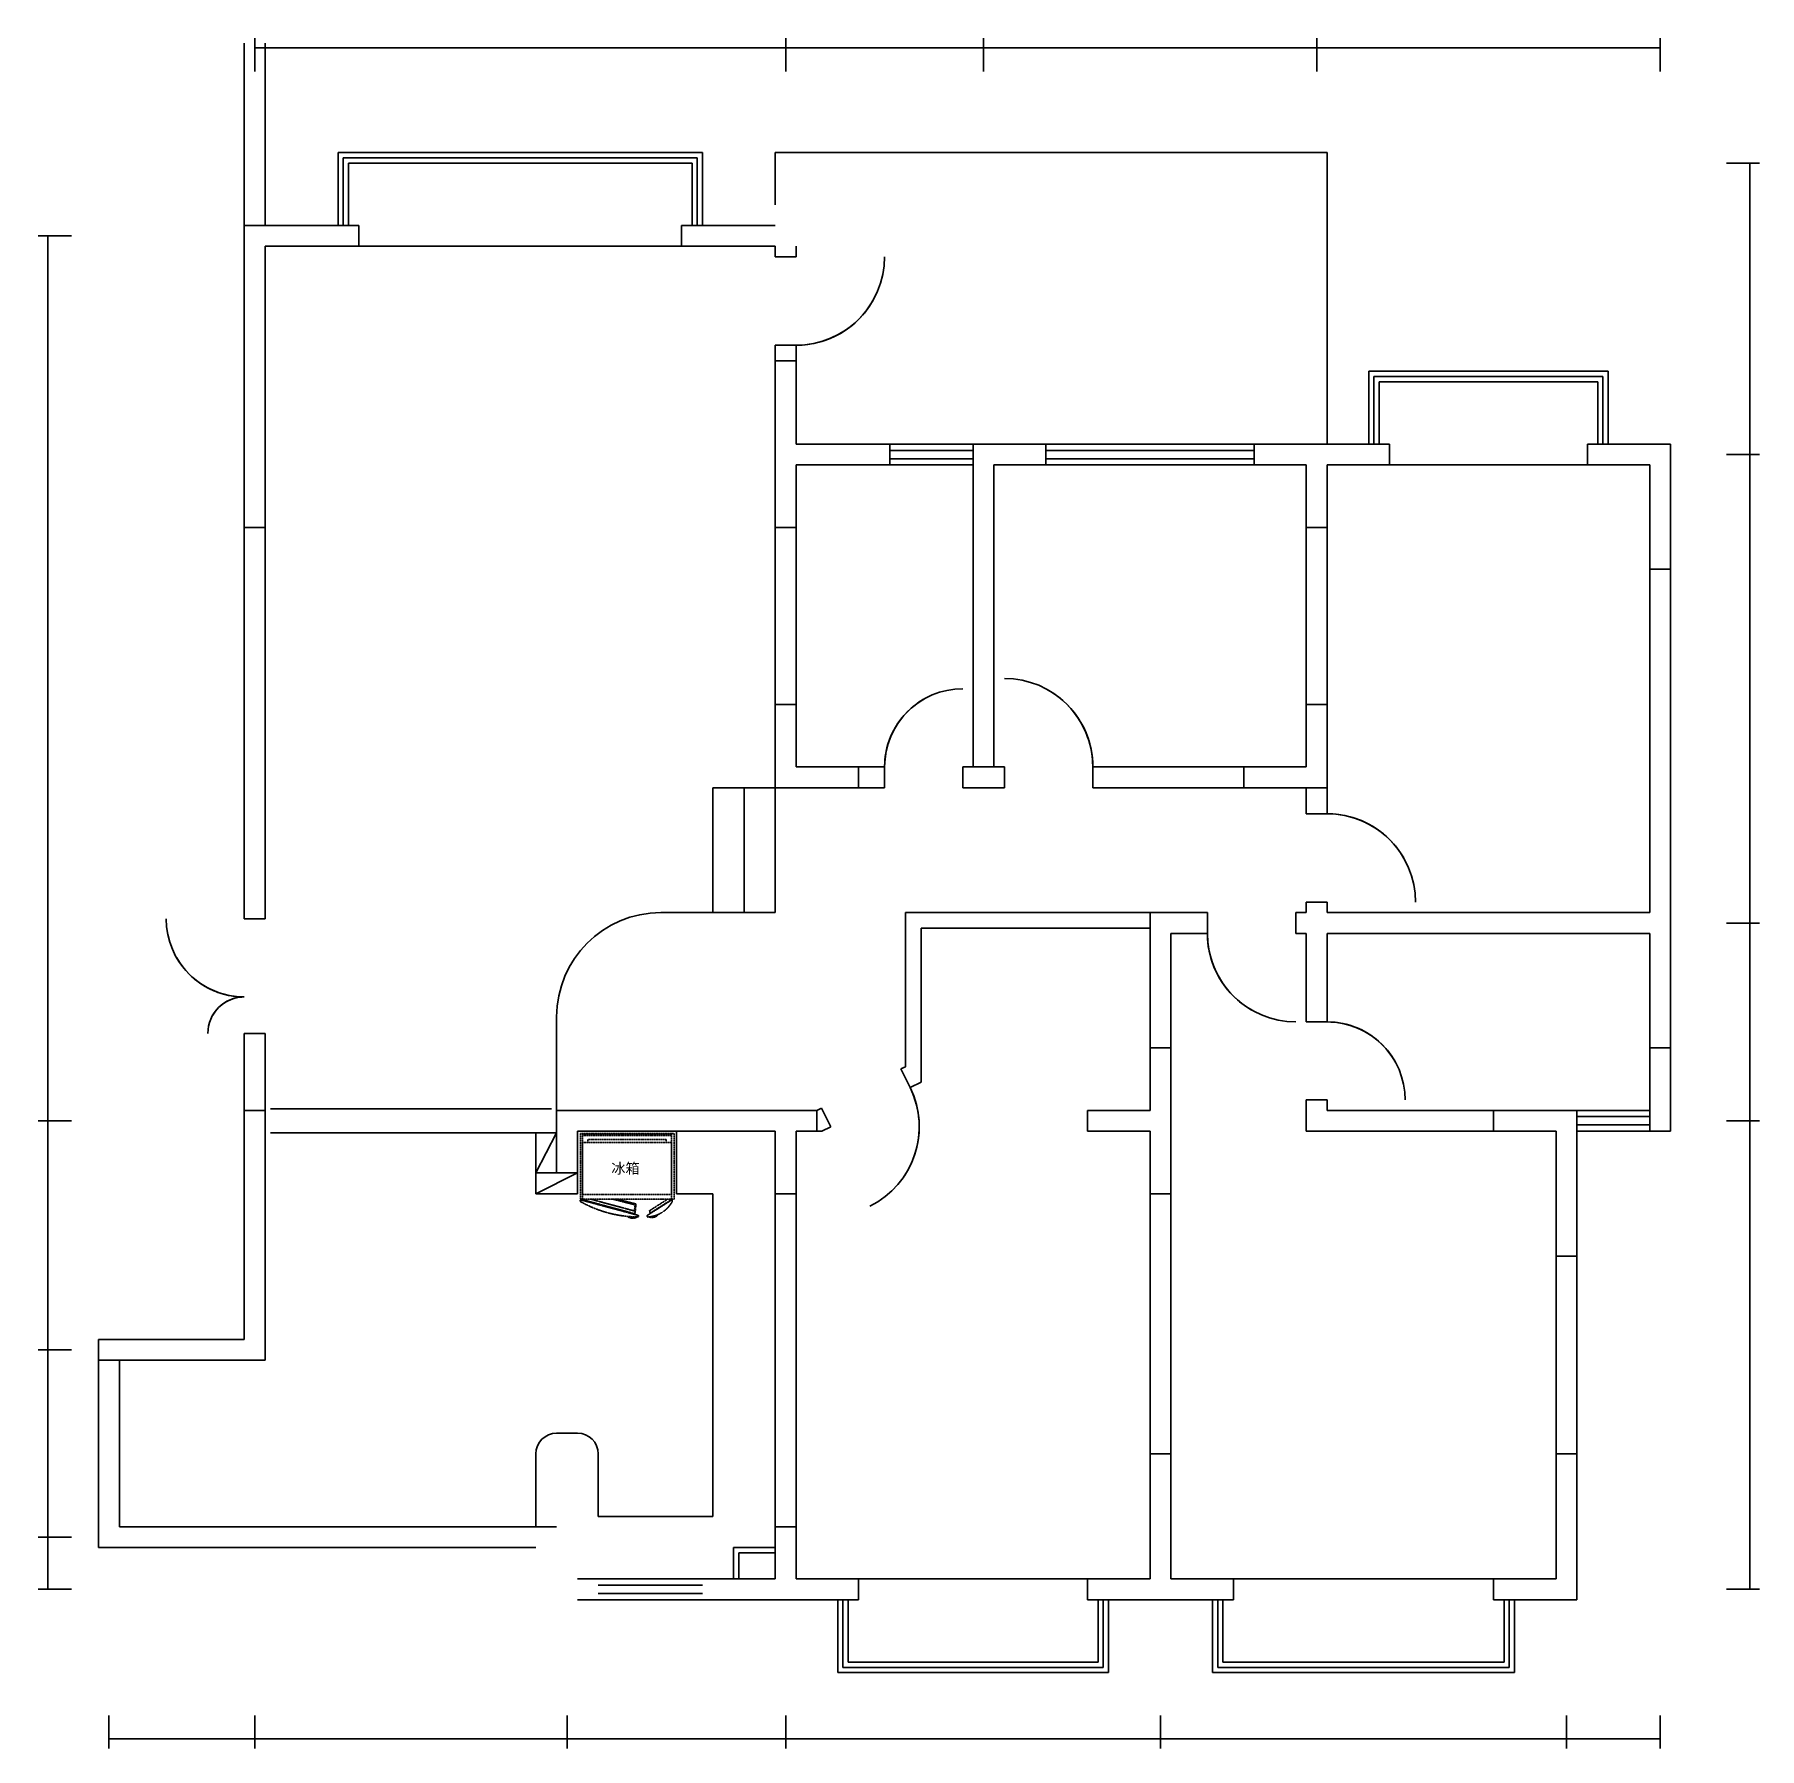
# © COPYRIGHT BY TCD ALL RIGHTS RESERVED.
# Model space of a CAD drawing. Extents: x 961032 to 1315425, y -297887 to 59919.
# Drawn here: x 1298857 to 1315425, y -297887 to -281423 of the extents above.
import ezdxf

# ---------------------------------------------------------------- set-up
doc = ezdxf.new("R2010")
doc.units = 0
doc.linetypes.add('AX-B-comp-new-P01$0$DASH', pattern=[0.35, 0.25, -0.1])
for name, color, linetype in [('F-DOOR', 3, 'Continuous'), ('F-FURN', 3, 'Continuous'), ('F-SAN FIT', 4, 'Continuous'), ('S-COLUMN', 6, 'Continuous'), ('S-S.WALL', 7, 'Continuous'), ('S-楼梯', 108, 'Continuous')]:
    doc.layers.add(name, color=color, linetype=linetype)
doc.styles.add('宋体', font='')
doc.styles.get('宋体').set_extended_font_data('SimSun')
doc.dimstyles.new('TCD', dxfattribs={"dimscale": 0, "dimtxt": 2.2, "dimasz": 1, "dimexe": 1.25, "dimexo": 3, "dimtad": 1, "dimrnd": 5, "dimblk": 'ARCHTICK', "dimcen": 2.5, "dimazin": 3, "dimtfac": 1, "dimtix": 1, "dimtmove": 0, "dimatfit": 3})

# ---------------------------------------------------------------- blocks, each defined once
blk = doc.blocks.new('*U431')
at = {"color": 8}
for start in [90, 120, 135, 150]:
    blk.add_arc((0, 0), 350, start, 180, dxfattribs=at)
blk = doc.blocks.new('*U432')
at = {"color": 8}
for start in [90, 120, 135, 150]:
    blk.add_arc((0, 0), 750, start, 180, dxfattribs=at)
blk = doc.blocks.new('*U433')
at = {"color": 8}
for start in [90, 120, 135, 150]:
    blk.add_arc((0, 0), 850, start, 180, dxfattribs=at)
blk = doc.blocks.new('*U434')
at = {"color": 8}
for end in [90, 60, 45, 30]:
    blk.add_arc((0, 0), 850, 0, end, dxfattribs=at)
blk = doc.blocks.new('*U435')
at = {"color": 8}
for start in [90, 120, 135, 150]:
    blk.add_arc((0, 0), 750, start, 180, dxfattribs=at)
blk = doc.blocks.new('*U436')
at = {"color": 8}
for end in [90, 60, 45, 30]:
    blk.add_arc((0, 0), 750, 0, end, dxfattribs=at)
blk = doc.blocks.new('bing')
at = {"layer": 'F-FURN', "color": 251, "linetype": 'AX-B-comp-new-P01$0$DASH'}
for p, q in [((1197850, -291556), (1198001, -291318)), ((1197993, -291337), (1197872, -291527)), ((1198007, -291359), (1197896, -291532)), ((1197986, -291314), (1198001, -291318)), ((1197993, -291337), (1198007, -291340)), ((1198637, -291297), (1198007, -291297)), ((1198007, -291297), (1198007, -292197)), ((1198637, -291323), (1198007, -291323)), ((1198550, -291323), (1198051, -291323)), ((1198051, -291323), (1198051, -292177)), ((1198542, -291323), (1198078, -291323)), ((1198550, -292177), (1198550, -291323)), ((1198550, -291373), (1198580, -291373)), ((1198580, -292127), (1198580, -291373)), ((1198617, -292177), (1198617, -291323)), ((1198627, -292177), (1198627, -291323)), ((1198637, -292197), (1198637, -291297)), ((1197850, -291556), (1197836, -291553)), ((1197896, -291532), (1197872, -291527)), ((1197850, -291637), (1197836, -291641)), ((1197850, -291637), (1198001, -292198)), ((1197891, -291669), (1197867, -291676)), ((1198002, -292178), (1197867, -291676)), ((1197891, -291669), (1197961, -291664)), ((1198007, -292100), (1197891, -291669)), ((1197893, -291677), (1197953, -291673)), ((1197953, -291673), (1198007, -291888)), ((1197961, -291664), (1198007, -291850)), ((1197986, -292201), (1198001, -292198)), ((1198007, -292177), (1198002, -292178)), ((1198002, -292178), (1198007, -292177)), ((1198637, -292177), (1198007, -292177)), ((1198637, -292197), (1198007, -292197)), ((1198051, -292177), (1198550, -292177)), ((1198550, -292127), (1198580, -292127))]:
    blk.add_line(p, q, dxfattribs=at)
for centre, radius, start, end in [((1198119, -291565), 284, 118.0327, 177.5603), ((1197914, -291511), 83.4, 130.7231, 200.9718), ((1197914, -291511), 78.4, 136.3118, 195.3831), ((1197907, -291694), 83.4, 147.8582, 218.107), ((1197907, -291694), 78.4, 153.447, 212.5182), ((1198978, -291635), 1142, 180.2923, 209.7077)]:
    blk.add_arc(centre, radius, start, end, dxfattribs=at)
blk = doc.blocks.new('*D439')
at = {"layer": 'Defpoints', "color": 0}
for p in [(1314572, -285458), (1314372, -289958), (1315332, -289958)]:
    blk.add_point(p, dxfattribs=at)
at = {"layer": 'S-COLUMN', "color": 0}
for p, q in [((1315107, -285458), (1315425, -285458)), ((1315332, -285458), (1315332, -289958)), ((1315107, -289958), (1315425, -289958))]:
    blk.add_line(p, q, dxfattribs=at)
blk = doc.blocks.new('_ARCHTICK')
blk = doc.blocks.new('*D440')
at = {"layer": 'Defpoints', "color": 0}
for p in [(1314372, -289958), (1314372, -291858), (1315332, -291858)]:
    blk.add_point(p, dxfattribs=at)
at = {"layer": 'S-COLUMN', "color": 0}
for p, q in [((1315107, -289958), (1315425, -289958)), ((1315332, -289958), (1315332, -291858)), ((1315107, -291858), (1315425, -291858))]:
    blk.add_line(p, q, dxfattribs=at)
blk = doc.blocks.new('*D441')
at = {"layer": 'Defpoints', "color": 0}
for p in [(1314372, -291858), (1313472, -296358), (1315332, -296358)]:
    blk.add_point(p, dxfattribs=at)
at = {"layer": 'S-COLUMN', "color": 0}
for p, q in [((1315107, -291858), (1315425, -291858)), ((1315332, -291858), (1315332, -296358)), ((1315107, -296358), (1315425, -296358))]:
    blk.add_line(p, q, dxfattribs=at)
blk = doc.blocks.new('*D442')
at = {"layer": 'Defpoints', "color": 0}
for p in [(1311272, -282658), (1314572, -285458), (1315332, -285458)]:
    blk.add_point(p, dxfattribs=at)
at = {"layer": 'S-COLUMN', "color": 0}
for p, q in [((1315107, -282658), (1315425, -282658)), ((1315332, -282658), (1315332, -285458)), ((1315107, -285458), (1315425, -285458))]:
    blk.add_line(p, q, dxfattribs=at)
blk = doc.blocks.new('*D443')
at = {"layer": 'Defpoints', "color": 0}
for p in [(1314472, -291958), (1313572, -296458), (1313572, -297794)]:
    blk.add_point(p, dxfattribs=at)
at = {"layer": 'S-COLUMN', "color": 0}
for p, q in [((1313572, -297569), (1313572, -297887)), ((1314472, -297569), (1314472, -297887)), ((1314472, -297794), (1313572, -297794))]:
    blk.add_line(p, q, dxfattribs=at)
blk = doc.blocks.new('*D444')
at = {"layer": 'Defpoints', "color": 0}
for p in [(1309672, -296258), (1313572, -296458), (1309672, -297794)]:
    blk.add_point(p, dxfattribs=at)
at = {"layer": 'S-COLUMN', "color": 0}
for p, q in [((1309672, -297569), (1309672, -297887)), ((1313572, -297569), (1313572, -297887)), ((1313572, -297794), (1309672, -297794))]:
    blk.add_line(p, q, dxfattribs=at)
blk = doc.blocks.new('*D445')
at = {"layer": 'Defpoints', "color": 0}
for p in [(1306072, -296258), (1309672, -296258), (1306072, -297794)]:
    blk.add_point(p, dxfattribs=at)
at = {"layer": 'S-COLUMN', "color": 0}
for p, q in [((1306072, -297569), (1306072, -297887)), ((1309672, -297569), (1309672, -297887)), ((1309672, -297794), (1306072, -297794))]:
    blk.add_line(p, q, dxfattribs=at)
blk = doc.blocks.new('*D446')
at = {"layer": 'Defpoints', "color": 0}
for p in [(1303972, -296258), (1306072, -296258), (1303972, -297794)]:
    blk.add_point(p, dxfattribs=at)
at = {"layer": 'S-COLUMN', "color": 0}
for p, q in [((1303972, -297569), (1303972, -297887)), ((1306072, -297569), (1306072, -297887)), ((1306072, -297794), (1303972, -297794))]:
    blk.add_line(p, q, dxfattribs=at)
blk = doc.blocks.new('*D447')
at = {"layer": 'Defpoints', "color": 0}
for p in [(1300972, -294158), (1303972, -296258), (1300972, -297794)]:
    blk.add_point(p, dxfattribs=at)
at = {"layer": 'S-COLUMN', "color": 0}
for p, q in [((1300972, -297569), (1300972, -297887)), ((1303972, -297569), (1303972, -297887)), ((1303972, -297794), (1300972, -297794))]:
    blk.add_line(p, q, dxfattribs=at)
blk = doc.blocks.new('*D448')
at = {"layer": 'Defpoints', "color": 0}
for p in [(1300972, -294158), (1299572, -295758), (1299572, -297794)]:
    blk.add_point(p, dxfattribs=at)
at = {"layer": 'S-COLUMN', "color": 0}
for p, q in [((1299572, -297569), (1299572, -297887)), ((1300972, -297569), (1300972, -297887)), ((1300972, -297794), (1299572, -297794))]:
    blk.add_line(p, q, dxfattribs=at)
blk = doc.blocks.new('*D449')
at = {"layer": 'Defpoints', "color": 0}
for p in [(1311172, -281552), (1314472, -285358), (1311172, -285558)]:
    blk.add_point(p, dxfattribs=at)
at = {"layer": 'S-COLUMN', "color": 0}
for p, q in [((1311172, -281777), (1311172, -281459)), ((1314472, -281777), (1314472, -281459)), ((1314472, -281552), (1311172, -281552))]:
    blk.add_line(p, q, dxfattribs=at)
blk = doc.blocks.new('*D450')
at = {"layer": 'Defpoints', "color": 0}
for p in [(1307972, -281552), (1307972, -285558), (1311172, -285558)]:
    blk.add_point(p, dxfattribs=at)
at = {"layer": 'S-COLUMN', "color": 0}
for p, q in [((1307972, -281777), (1307972, -281459)), ((1311172, -281777), (1311172, -281459)), ((1311172, -281552), (1307972, -281552))]:
    blk.add_line(p, q, dxfattribs=at)
blk = doc.blocks.new('*D451')
at = {"layer": 'Defpoints', "color": 0}
for p in [(1306072, -281552), (1306072, -285558), (1307972, -285558)]:
    blk.add_point(p, dxfattribs=at)
at = {"layer": 'S-COLUMN', "color": 0}
for p, q in [((1306072, -281777), (1306072, -281459)), ((1307972, -281777), (1307972, -281459)), ((1307972, -281552), (1306072, -281552))]:
    blk.add_line(p, q, dxfattribs=at)
blk = doc.blocks.new('*D452')
at = {"layer": 'Defpoints', "color": 0}
for p in [(1300972, -281552), (1300972, -285325), (1306072, -285558)]:
    blk.add_point(p, dxfattribs=at)
at = {"layer": 'S-COLUMN', "color": 0}
for p, q in [((1300972, -281777), (1300972, -281459)), ((1306072, -281777), (1306072, -281459)), ((1306072, -281552), (1300972, -281552))]:
    blk.add_line(p, q, dxfattribs=at)
blk = doc.blocks.new('*D453')
at = {"layer": 'Defpoints', "color": 0}
for p in [(1298986, -295858), (1299472, -295858), (1303672, -296358)]:
    blk.add_point(p, dxfattribs=at)
at = {"layer": 'S-COLUMN', "color": 0}
for p, q in [((1299211, -295858), (1298892, -295858)), ((1298986, -296358), (1298986, -295858)), ((1299211, -296358), (1298892, -296358))]:
    blk.add_line(p, q, dxfattribs=at)
blk = doc.blocks.new('*D454')
at = {"layer": 'Defpoints', "color": 0}
for p in [(1298986, -294058), (1299672, -294058), (1299472, -295858)]:
    blk.add_point(p, dxfattribs=at)
at = {"layer": 'S-COLUMN', "color": 0}
for p, q in [((1299211, -294058), (1298892, -294058)), ((1298986, -295858), (1298986, -294058)), ((1299211, -295858), (1298892, -295858))]:
    blk.add_line(p, q, dxfattribs=at)
blk = doc.blocks.new('*D455')
at = {"layer": 'Defpoints', "color": 0}
for p in [(1298986, -291858), (1301072, -291858), (1299672, -294058)]:
    blk.add_point(p, dxfattribs=at)
at = {"layer": 'S-COLUMN', "color": 0}
for p, q in [((1299211, -291858), (1298892, -291858)), ((1298986, -294058), (1298986, -291858)), ((1299211, -294058), (1298892, -294058))]:
    blk.add_line(p, q, dxfattribs=at)
blk = doc.blocks.new('*D456')
at = {"layer": 'Defpoints', "color": 0}
for p in [(1298986, -283358), (1301072, -283358), (1301072, -291858)]:
    blk.add_point(p, dxfattribs=at)
at = {"layer": 'S-COLUMN', "color": 0}
for p, q in [((1299211, -283358), (1298892, -283358)), ((1298986, -291858), (1298986, -283358)), ((1299211, -291858), (1298892, -291858))]:
    blk.add_line(p, q, dxfattribs=at)

msp = doc.modelspace()

# ---------------------------------------------------------------- linework, layer by layer
at = {"layer": 'F-DOOR', "color": 1, "linetype": 'ByBlock'}
for p, q in [((1303821.915, -291742.788), (1301121.915, -291742.788)), ((1303821.915, -291972.788), (1301121.915, -291972.788))]:
    msp.add_line(p, q, dxfattribs=at)
at = {"layer": 'F-SAN FIT'}
for p, q in [((1303671.915, -292557.788), (1303671.915, -291972.788)), ((1303671.915, -291972.788), (1303871.915, -291972.788)), ((1305021.915, -292557.788), (1305021.915, -291957.788)), ((1303871.915, -292357.788), (1303671.915, -292357.788)), ((1304071.915, -292357.788), (1304071.915, -292557.788)), ((1304071.915, -292557.788), (1303671.915, -292557.788)), ((1305021.915, -292557.788), (1305371.915, -292557.788)), ((1305371.915, -295657.788), (1305371.915, -292557.788)), ((1303871.915, -294857.788), (1304071.915, -294857.788)), ((1303671.915, -295757.788), (1303671.915, -295057.788)), ((1304271.915, -295057.788), (1304271.915, -295657.788)), ((1304271.915, -295657.788), (1305371.915, -295657.788))]:
    msp.add_line(p, q, dxfattribs=at)
at = {"layer": 'F-SAN FIT', "color": 8}
for p, q in [((1303671.915, -292357.788), (1303871.915, -291972.788)), ((1304071.915, -292357.788), (1303671.915, -292557.788))]:
    msp.add_line(p, q, dxfattribs=at)
at = {"layer": 'F-SAN FIT'}
for centre, start, end in [((1303871.915, -295057.788), 90, 180), ((1304071.915, -295057.788), 0, 90)]:
    msp.add_arc(centre, 200, start, end, dxfattribs=at)
at = {"layer": 'S-S.WALL'}
for p, q in [((1300871.915, -289917.788), (1300871.915, -281504.776)), ((1301071.915, -283257.788), (1301071.915, -281504.776)), ((1300871.915, -283257.788), (1301971.915, -283257.788)), ((1301971.915, -283457.788), (1301971.915, -283257.788)), ((1305071.915, -283457.788), (1305071.915, -283257.788)), ((1305071.915, -283257.788), (1305971.915, -283257.788)), ((1301071.915, -283457.788), (1301971.915, -283457.788)), ((1301071.915, -289917.788), (1301071.915, -283457.788)), ((1305071.915, -283457.788), (1305971.915, -283457.788)), ((1305971.915, -283557.788), (1305971.915, -283457.788)), ((1306171.915, -283557.788), (1306171.915, -283457.788)), ((1306171.915, -283557.788), (1305971.915, -283557.788)), ((1305971.915, -288657.788), (1305971.915, -284407.788)), ((1306171.915, -284407.788), (1305971.915, -284407.788)), ((1306171.915, -285357.788), (1306171.915, -284407.788)), ((1306171.915, -284557.788), (1305971.915, -284557.788)), ((1306171.915, -285357.788), (1307071.915, -285357.788)), ((1307071.915, -285557.788), (1307071.915, -285357.788)), ((1307871.915, -288457.788), (1307871.915, -285357.788)), ((1307871.915, -285357.788), (1308571.915, -285357.788)), ((1308571.915, -285557.788), (1308571.915, -285357.788)), ((1310571.915, -285557.788), (1310571.915, -285357.788)), ((1310571.915, -285357.788), (1311871.915, -285357.788)), ((1311871.915, -285557.788), (1311871.915, -285357.788)), ((1313771.915, -285557.788), (1313771.915, -285357.788)), ((1313771.915, -285357.788), (1314571.915, -285357.788)), ((1314571.915, -291957.788), (1314571.915, -285357.788)), ((1306171.915, -285557.788), (1307071.915, -285557.788)), ((1306171.915, -288457.788), (1306171.915, -285557.788)), ((1308071.915, -288457.788), (1308071.915, -285557.788)), ((1308071.915, -285557.788), (1308571.915, -285557.788)), ((1310571.915, -285557.788), (1311071.915, -285557.788)), ((1311071.915, -288457.788), (1311071.915, -285557.788)), ((1311271.915, -285557.788), (1311871.915, -285557.788)), ((1311271.915, -288907.788), (1311271.915, -285557.788)), ((1313771.915, -285557.788), (1314371.915, -285557.788)), ((1314371.915, -289857.788), (1314371.915, -285557.788)), ((1301071.915, -286157.788), (1300871.915, -286157.788)), ((1306171.915, -286157.788), (1305971.915, -286157.788)), ((1311071.915, -286157.788), (1311271.915, -286157.788)), ((1314371.915, -286557.788), (1314571.915, -286557.788)), ((1305971.915, -287857.788), (1306171.915, -287857.788)), ((1311071.915, -287857.788), (1311271.915, -287857.788)), ((1306171.915, -288457.788), (1307021.915, -288457.788)), ((1306771.915, -288657.788), (1306771.915, -288457.788)), ((1307021.915, -288657.788), (1307021.915, -288457.788)), ((1307771.915, -288657.788), (1307771.915, -288457.788)), ((1307771.915, -288457.788), (1308171.915, -288457.788)), ((1308171.915, -288657.788), (1308171.915, -288457.788)), ((1309021.915, -288657.788), (1309021.915, -288457.788)), ((1309021.915, -288457.788), (1311071.915, -288457.788)), ((1310471.915, -288657.788), (1310471.915, -288457.788)), ((1305971.915, -288657.788), (1307021.915, -288657.788)), ((1307771.915, -288657.788), (1308171.915, -288657.788)), ((1309021.915, -288657.788), (1311271.915, -288657.788)), ((1311071.915, -288907.788), (1311071.915, -288657.788)), ((1311071.915, -288907.788), (1311271.915, -288907.788)), ((1311071.915, -289857.788), (1311071.915, -289757.788)), ((1311071.915, -289757.788), (1311271.915, -289757.788)), ((1311271.915, -289857.788), (1311271.915, -289757.788)), ((1300871.915, -289917.788), (1301071.915, -289917.788)), ((1307221.915, -289857.788), (1310121.915, -289857.788)), ((1307221.915, -291337.788), (1307221.915, -289857.788)), ((1309571.915, -291757.788), (1309571.915, -289857.788)), ((1310121.915, -290057.788), (1310121.915, -289857.788)), ((1310971.915, -290057.788), (1310971.915, -289857.788)), ((1310971.915, -289857.788), (1311071.915, -289857.788)), ((1311271.915, -289857.788), (1314371.915, -289857.788)), ((1307371.915, -290007.788), (1309571.915, -290007.788)), ((1307371.915, -291486.754), (1307371.915, -290007.788)), ((1309771.915, -290057.788), (1310121.915, -290057.788)), ((1309771.915, -296257.788), (1309771.915, -290057.788)), ((1310971.915, -290057.788), (1311071.915, -290057.788)), ((1311071.915, -290907.788), (1311071.915, -290057.788)), ((1311271.915, -290057.788), (1314371.915, -290057.788)), ((1311271.915, -290907.788), (1311271.915, -290057.788)), ((1314371.915, -291957.788), (1314371.915, -290057.788)), ((1311071.915, -290907.788), (1311271.915, -290907.788)), ((1300871.915, -293957.788), (1300871.915, -291017.788)), ((1300871.915, -291017.788), (1301071.915, -291017.788)), ((1301071.915, -294157.788), (1301071.915, -291017.788)), ((1309571.915, -291157.788), (1309771.915, -291157.788)), ((1314371.915, -291157.788), (1314571.915, -291157.788)), ((1307177.939, -291359.517), (1307221.915, -291337.788)), ((1307177.939, -291359.517), (1307266.537, -291538.823)), ((1307266.537, -291538.823), (1307371.915, -291486.754)), ((1300871.915, -291757.788), (1301071.915, -291757.788)), ((1303871.915, -292357.788), (1303871.915, -291757.788)), ((1303871.915, -291757.788), (1306371.915, -291757.788)), ((1306371.915, -291757.788), (1306415.891, -291736.059)), ((1306371.915, -291957.788), (1306371.915, -291757.788)), ((1306415.891, -291736.059), (1306504.489, -291915.364)), ((1308971.915, -291957.788), (1308971.915, -291757.788)), ((1308971.915, -291757.788), (1309571.915, -291757.788)), ((1311071.915, -291957.788), (1311071.915, -291657.788)), ((1311071.915, -291657.788), (1311271.915, -291657.788)), ((1311271.915, -291757.788), (1311271.915, -291657.788)), ((1311271.915, -291757.788), (1313671.915, -291757.788)), ((1312871.915, -291957.788), (1312871.915, -291757.788)), ((1313671.915, -296457.788), (1313671.915, -291757.788)), ((1306418.631, -291957.788), (1306504.489, -291915.364)), ((1304071.915, -291957.788), (1305971.915, -291957.788)), ((1304071.915, -292357.788), (1304071.915, -291957.788)), ((1305971.915, -296257.788), (1305971.915, -291957.788)), ((1306171.915, -296257.788), (1306171.915, -291957.788)), ((1306171.915, -291957.788), (1306418.631, -291957.788)), ((1308971.915, -291957.788), (1309571.915, -291957.788)), ((1309571.915, -296257.788), (1309571.915, -291957.788)), ((1311071.915, -291957.788), (1313471.915, -291957.788)), ((1313471.915, -296257.788), (1313471.915, -291957.788)), ((1314371.915, -291957.788), (1314571.915, -291957.788)), ((1303871.915, -292357.788), (1304071.915, -292357.788)), ((1305971.915, -292557.788), (1306171.915, -292557.788)), ((1309571.915, -292557.788), (1309771.915, -292557.788)), ((1313471.915, -293157.788), (1313671.915, -293157.788)), ((1299471.915, -295957.788), (1299471.915, -293957.788)), ((1300871.915, -293957.788), (1299471.915, -293957.788)), ((1301071.915, -294157.788), (1299471.915, -294157.788)), ((1299671.915, -295757.788), (1299671.915, -294157.788)), ((1309571.915, -295057.788), (1309771.915, -295057.788)), ((1313471.915, -295057.788), (1313671.915, -295057.788)), ((1299671.915, -295757.788), (1303871.915, -295757.788)), ((1305971.915, -295757.788), (1306171.915, -295757.788)), ((1299471.915, -295957.788), (1303671.915, -295957.788)), ((1305571.915, -296257.788), (1305571.915, -295957.788)), ((1305571.915, -295957.788), (1305971.915, -295957.788)), ((1305621.915, -296007.788), (1305971.915, -296007.788)), ((1305621.915, -296257.788), (1305621.915, -296007.788)), ((1304071.915, -296257.788), (1304271.915, -296257.788)), ((1305271.915, -296257.788), (1305971.915, -296257.788)), ((1306171.915, -296257.788), (1306771.915, -296257.788)), ((1306771.915, -296257.788), (1306771.915, -296457.788)), ((1308971.915, -296257.788), (1308971.915, -296457.788)), ((1308971.915, -296257.788), (1309571.915, -296257.788)), ((1309771.915, -296257.788), (1310371.915, -296257.788)), ((1310371.915, -296257.788), (1310371.915, -296457.788)), ((1312871.915, -296257.788), (1312871.915, -296457.788)), ((1312871.915, -296257.788), (1313471.915, -296257.788)), ((1304071.915, -296457.788), (1304271.915, -296457.788)), ((1305271.915, -296457.788), (1306771.915, -296457.788)), ((1308971.915, -296457.788), (1310371.915, -296457.788)), ((1312871.915, -296457.788), (1313671.915, -296457.788))]:
    msp.add_line(p, q, dxfattribs=at)
at = {"layer": 'S-S.WALL', "color": 2}
for p, q in [((1305271.915, -282557.788), (1301771.915, -282557.788)), ((1301771.915, -283257.788), (1301771.915, -282557.788)), ((1305171.915, -282657.788), (1301871.915, -282657.788)), ((1301871.915, -283257.788), (1301871.915, -282657.788)), ((1305171.915, -283257.788), (1305171.915, -282657.788)), ((1305271.915, -283257.788), (1305271.915, -282557.788)), ((1313971.915, -284657.788), (1311671.915, -284657.788)), ((1311671.915, -285357.788), (1311671.915, -284657.788)), ((1313871.915, -284757.788), (1311771.915, -284757.788)), ((1311771.915, -285357.788), (1311771.915, -284757.788)), ((1313871.915, -285357.788), (1313871.915, -284757.788)), ((1313971.915, -285357.788), (1313971.915, -284657.788)), ((1307071.915, -285357.788), (1307871.915, -285357.788)), ((1308571.915, -285357.788), (1310571.915, -285357.788)), ((1307071.915, -285557.788), (1307871.915, -285557.788)), ((1308571.915, -285557.788), (1310571.915, -285557.788)), ((1313671.915, -291757.788), (1314371.915, -291757.788)), ((1313671.915, -291957.788), (1314371.915, -291957.788)), ((1304271.915, -296257.788), (1305271.915, -296257.788)), ((1304271.915, -296457.788), (1305271.915, -296457.788)), ((1306571.915, -296457.788), (1306571.915, -297157.788)), ((1306671.915, -296457.788), (1306671.915, -297057.788)), ((1309071.915, -296457.788), (1309071.915, -297057.788)), ((1309171.915, -296457.788), (1309171.915, -297157.788)), ((1310171.915, -296457.788), (1310171.915, -297157.788)), ((1310271.915, -296457.788), (1310271.915, -297057.788)), ((1312971.915, -296457.788), (1312971.915, -297057.788)), ((1313071.915, -296457.788), (1313071.915, -297157.788)), ((1309071.915, -297057.788), (1306671.915, -297057.788)), ((1312971.915, -297057.788), (1310271.915, -297057.788)), ((1309171.915, -297157.788), (1306571.915, -297157.788)), ((1313071.915, -297157.788), (1310171.915, -297157.788))]:
    msp.add_line(p, q, dxfattribs=at)
at = {"layer": 'S-S.WALL', "color": 1}
for p, q in [((1305221.915, -282607.788), (1301821.915, -282607.788)), ((1301821.915, -283257.788), (1301821.915, -282607.788)), ((1305221.915, -283257.788), (1305221.915, -282607.788)), ((1305971.915, -282557.788), (1311271.915, -282557.788)), ((1305971.915, -283057.788), (1305971.915, -282557.788)), ((1311271.915, -285357.788), (1311271.915, -282557.788)), ((1313921.915, -284707.788), (1311721.915, -284707.788)), ((1311721.915, -285357.788), (1311721.915, -284707.788)), ((1313921.915, -285357.788), (1313921.915, -284707.788)), ((1307071.915, -285417.788), (1307871.915, -285417.788)), ((1308571.915, -285417.788), (1310571.915, -285417.788)), ((1307071.915, -285497.788), (1307871.915, -285497.788)), ((1308571.915, -285497.788), (1310571.915, -285497.788)), ((1313671.915, -291817.788), (1314371.915, -291817.788)), ((1313671.915, -291897.788), (1314371.915, -291897.788)), ((1304271.915, -296317.788), (1305271.915, -296317.788)), ((1304271.915, -296397.788), (1305271.915, -296397.788)), ((1306621.915, -296457.788), (1306621.915, -297107.788)), ((1309121.915, -296457.788), (1309121.915, -297107.788)), ((1310221.915, -296457.788), (1310221.915, -297107.788)), ((1313021.915, -296457.788), (1313021.915, -297107.788)), ((1309121.915, -297107.788), (1306621.915, -297107.788)), ((1313021.915, -297107.788), (1310221.915, -297107.788))]:
    msp.add_line(p, q, dxfattribs=at)
at = {"layer": 'S-S.WALL', "color": 4}
for p, q in [((1305071.915, -283457.788), (1301971.915, -283457.788)), ((1313771.915, -285557.788), (1311871.915, -285557.788)), ((1308971.915, -296257.788), (1306771.915, -296257.788)), ((1312871.915, -296257.788), (1310371.915, -296257.788))]:
    msp.add_line(p, q, dxfattribs=at)
at = {"layer": 'S-楼梯'}
for p, q in [((1305371.915, -288657.788), (1305371.915, -289857.788)), ((1305971.915, -288657.788), (1305371.915, -288657.788)), ((1305671.915, -288657.788), (1305671.915, -289857.788)), ((1305971.915, -288657.788), (1305971.915, -289857.788)), ((1305971.915, -289857.788), (1304871.915, -289857.788)), ((1303871.915, -291757.788), (1303871.915, -290857.788))]:
    msp.add_line(p, q, dxfattribs=at)
msp.add_arc((1304871.915, -290857.788), 1000, 90, 180, dxfattribs=at)

# ---------------------------------------------------------------- block references
at = {"layer": 'F-DOOR', "linetype": 'ByBlock'}
for name, p, rotation in [('*U434', (1306171.915, -283557.788), 270), ('*U433', (1311271.915, -289757.788), 270), ('*U432', (1300871.915, -289917.788), 90), ('*U434', (1310971.915, -290057.788), 180), ('*U435', (1311271.915, -291657.788), 270), ('*U433', (1306504.489, -291915.364), 206.2947900705784)]:
    msp.add_blockref(name, p, dxfattribs=dict(at, rotation=rotation))
msp.add_blockref('*U434', (1308171.915, -288457.788), dxfattribs=at)
at = {"layer": 'F-DOOR', "linetype": 'ByBlock', "xscale": -1}
msp.add_blockref('*U436', (1307771.915, -288457.788), dxfattribs=at)
at = {"layer": 'F-DOOR', "linetype": 'ByBlock', "xscale": -1, "rotation": 90}
msp.add_blockref('*U431', (1300871.915, -291017.788), dxfattribs=at)
at = {"layer": 'S-S.WALL', "xscale": -1, "rotation": 270}
msp.add_blockref('bing', (1596296.894, -1490617.174), dxfattribs=at)

# ---------------------------------------------------------------- texts
at = {"layer": 'F-FURN', "color": 251, "linetype": 'AX-B-comp-new-P01$0$DASH', "style": '宋体'}
msp.add_text('冰箱', height=100, dxfattribs=at).set_placement((1304396.843, -292364.459))

# ---------------------------------------------------------------- dimensions: what is measured, and where the dimension line sits
at = {"layer": 'S-COLUMN'}
for base, p1, p2, picture, middle in [((1300971.915, -281552.33), (1306071.915, -285557.788), (1300971.915, -285324.663), '*D452', (1303521.915, -281422.955)), ((1306071.915, -281552.33), (1307971.915, -285557.788), (1306071.915, -285557.788), '*D451', (1307021.915, -281422.955)), ((1307971.915, -281552.33), (1311171.915, -285557.788), (1307971.915, -285557.788), '*D450', (1309571.915, -281422.955)), ((1311171.915, -281552.33), (1314471.915, -285357.788), (1311171.915, -285557.788), '*D449', (1312821.915, -281422.955)), ((1313571.915, -297793.53), (1314471.915, -291957.788), (1313571.915, -296457.788), '*D443', (1314021.915, -297664.155)), ((1299571.915, -297793.53), (1300971.915, -294157.788), (1299571.915, -295757.788), '*D448', (1300271.915, -297664.155)), ((1300971.915, -297793.53), (1303971.915, -296257.788), (1300971.915, -294157.788), '*D447', (1302471.915, -297664.155)), ((1303971.915, -297793.53), (1306071.915, -296257.788), (1303971.915, -296257.788), '*D446', (1305021.915, -297664.155)), ((1306071.915, -297793.53), (1309671.915, -296257.788), (1306071.915, -296257.788), '*D445', (1307871.915, -297664.155)), ((1309671.915, -297793.53), (1313571.915, -296457.788), (1309671.915, -296257.788), '*D444', (1311621.915, -297664.155))]:
    dim = msp.add_linear_dim(base=base, p1=p1, p2=p2, dimstyle='TCD', override={"dimscale": 75}, dxfattribs=at)
    dim.commit()
    dim.dimension.update_dxf_attribs({"geometry": picture, "text_midpoint": middle})
for base, p1, p2, picture, middle in [((1315331.525, -285457.788), (1311271.915, -282657.788), (1314571.915, -285457.788), '*D442', (1315202.15, -284057.788)), ((1298985.957, -283357.788), (1301071.915, -291857.788), (1301071.915, -283357.788), '*D456', (1298856.582, -287607.788)), ((1315331.525, -289957.788), (1314571.915, -285457.788), (1314371.915, -289957.788), '*D439', (1315202.15, -287707.788)), ((1315331.525, -291857.788), (1314371.915, -289957.788), (1314371.915, -291857.788), '*D440', (1315202.15, -290907.788)), ((1298985.957, -291857.788), (1299671.915, -294057.788), (1301071.915, -291857.788), '*D455', (1298856.582, -292957.788)), ((1315331.525, -296357.788), (1314371.915, -291857.788), (1313471.915, -296357.788), '*D441', (1315202.15, -294107.788)), ((1298985.957, -294057.788), (1299471.915, -295857.788), (1299671.915, -294057.788), '*D454', (1298856.582, -294957.788)), ((1298985.957, -295857.788), (1303671.915, -296357.788), (1299471.915, -295857.788), '*D453', (1298856.582, -296107.788))]:
    dim = msp.add_linear_dim(base=base, p1=p1, p2=p2, angle=90, dimstyle='TCD', override={"dimscale": 75}, dxfattribs=at)
    dim.commit()
    dim.dimension.update_dxf_attribs({"geometry": picture, "text_midpoint": middle})

doc.saveas('drawing.dxf')
